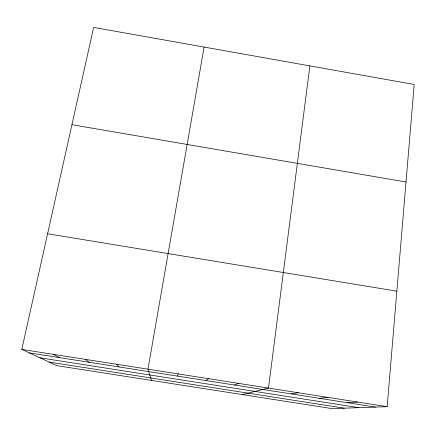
<?xml version="1.0" encoding="UTF-8"?>
<svg xmlns="http://www.w3.org/2000/svg" width="436" height="436" viewBox="0 0 436 436"><rect width="100%" height="100%" fill="white"/><g stroke="black" fill="none" stroke-linecap="round" stroke-linejoin="round"><path stroke-width="0.65" d="M387.163 406.679L414.2 84.475L93.647 27.408L21.8 349.405L56.936 365.662L332.014 408.592L387.163 406.679L21.8 349.405M309.876 65.901L268.483 388.073L242.312 394.591M204.124 47.077L147.957 369.183L151.554 380.426M177.425 376.088L178.264 373.93M206.01 380.568L208.452 378.666M234.492 385.026L238.525 383.38M291.15 393.899L298.328 392.754M319.321 398.313L328.052 397.409M347.394 402.706L357.667 402.052M29.354 352.904L375.358 407.088M39.921 357.793L358.795 407.66M49.192 362.076L344.227 408.167M47.6 233.767L396.858 291.172M71.94 124.691L406.014 182.008M53.53 354.381L59.367 357.602M85.134 359.335L89.271 362.283M116.608 364.267L119.055 366.949"/></g></svg>
